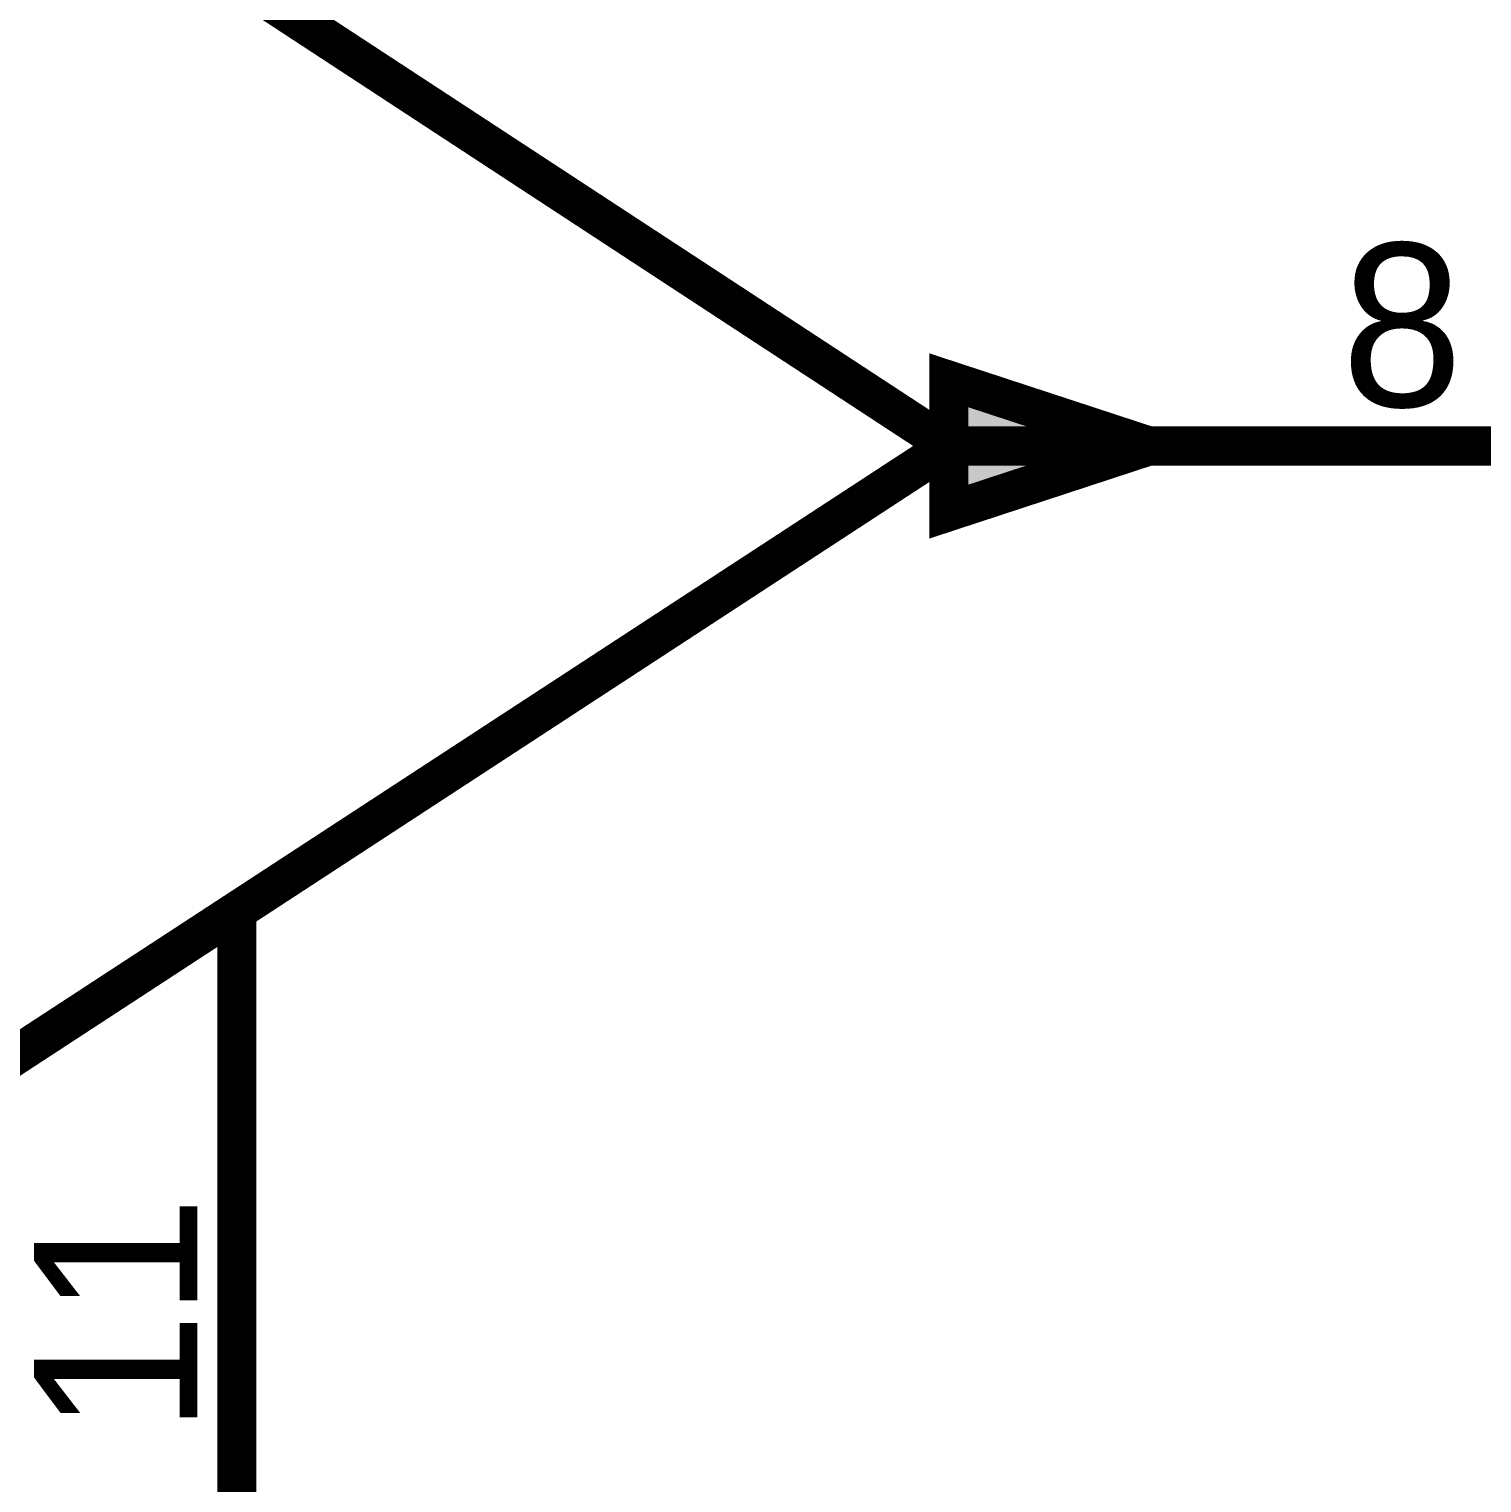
# Model space of a CAD drawing. Header units: millimetres. Extents: x 0 to 800, y 0 to 567.
# Drawn here: x 156.4 to 167.55, y 446.17 to 457.32 of the extents above; entities that cross this region are included whole.
import ezdxf

# ---------------------------------------------------------------- set-up
doc = ezdxf.new("R2010")
doc.units = ezdxf.units.MM
doc.layers.add('Sheet', color=255, linetype='Continuous')

msp = doc.modelspace()

# ---------------------------------------------------------------- linework, layer by layer
at = {"layer": 'Sheet', "const_width": 0.3}
for points in [[(152.001, 461.627), (163.458, 454.124)], [(163.458, 454.124), (151.967, 446.62)], [(163.458, 454.124), (167.961, 454.124)], [(157.993, 450.518), (157.993, 446.015)]]:
    msp.add_lwpolyline(points, dxfattribs=at)
at = {"layer": 'Sheet'}
for const_width in [0.3, 0.0991]:
    msp.add_lwpolyline([(164.993, 454.124), (163.458, 454.628), (163.458, 453.62), (164.993, 454.124)], close=True, dxfattribs=dict(at, const_width=const_width))
msp.add_solid([(163.408, 453.557), (165.139, 454.134), (163.408, 454.711)], dxfattribs=at)

# ---------------------------------------------------------------- texts
msp.add_text('8', height=1.254, dxfattribs=at).set_placement((166.471, 454.426))
for p in [(157.69, 447.438), (157.69, 446.542)]:
    msp.add_text('1', height=1.254, rotation=90, dxfattribs=at).set_placement(p)

doc.saveas('drawing.dxf')
